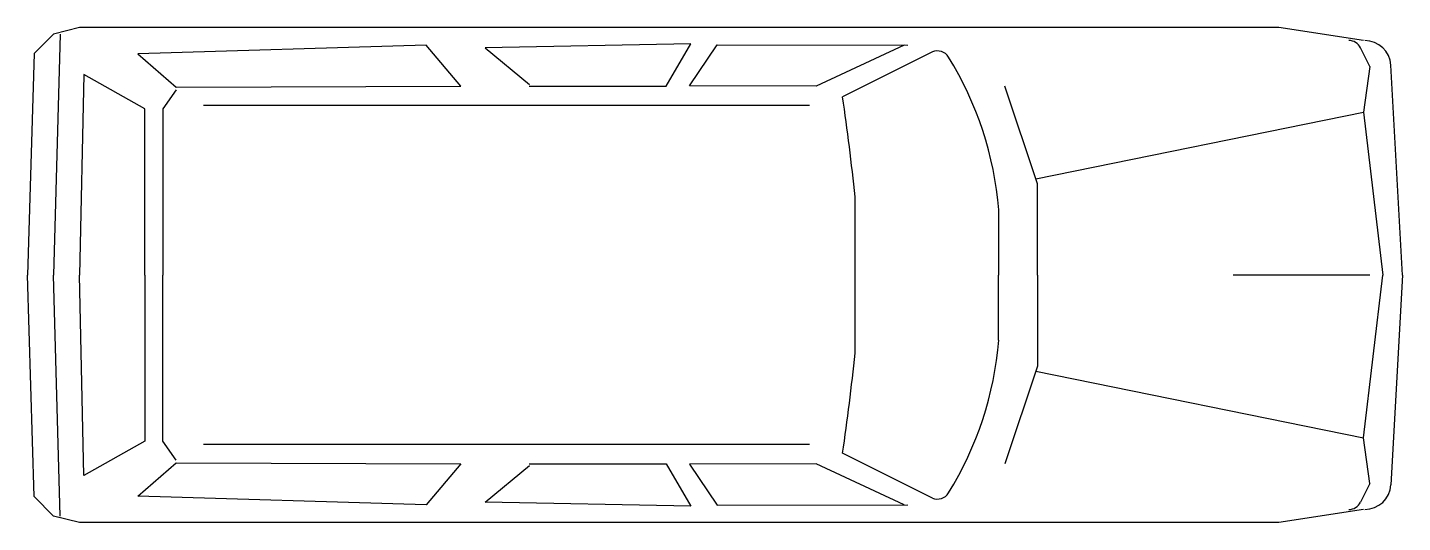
# Model space of a CAD drawing. Header units: millimetres. Extents: x -3289.91 to -3285.69, y 1892.36 to 1893.88.
import ezdxf

# ---------------------------------------------------------------- set-up
doc = ezdxf.new("R2010")
doc.units = ezdxf.units.MM
doc.header["$LTSCALE"] = 10
doc.layers.add('Veículos', color=2, linetype='Continuous')

msp = doc.modelspace()

# ---------------------------------------------------------------- linework, layer by layer
at = {"layer": 'Veículos'}
for p, q in [((-3289.8253, 1893.8642), (-3289.8853, 1893.8042)), ((-3289.7453, 1893.8842), (-3289.8253, 1893.8642)), ((-3289.8053, 1893.8642), (-3289.8253, 1893.1242)), ((-3286.0653, 1893.8842), (-3289.7453, 1893.8842)), ((-3285.8053, 1893.8442), (-3286.0653, 1893.8842)), ((-3288.6819, 1893.8301), (-3289.5666, 1893.8029)), ((-3288.5749, 1893.704), (-3288.6819, 1893.8301)), ((-3287.8699, 1893.8341), (-3288.5011, 1893.8221)), ((-3288.5011, 1893.8221), (-3288.3646, 1893.7088)), ((-3287.9453, 1893.7042), (-3287.8699, 1893.8341)), ((-3287.8737, 1893.7047), (-3287.789, 1893.8308)), ((-3287.789, 1893.8308), (-3287.2035, 1893.8302)), ((-3287.2143, 1893.8302), (-3287.4853, 1893.7042)), ((-3285.7853, 1893.7642), (-3285.8143, 1893.8221)), ((-3289.8853, 1893.8042), (-3289.9053, 1893.1242)), ((-3289.5666, 1893.8029), (-3289.4489, 1893.7005)), ((-3287.1283, 1893.8091), (-3287.4036, 1893.6715)), ((-3285.6853, 1893.1242), (-3285.7213, 1893.7684)), ((-3289.7325, 1893.7397), (-3289.7453, 1893.1242)), ((-3289.5453, 1893.634), (-3289.7325, 1893.7397)), ((-3285.7853, 1893.7642), (-3285.8053, 1893.6242)), ((-3289.449, 1893.6924), (-3289.4901, 1893.6346)), ((-3289.4489, 1893.7005), (-3288.5749, 1893.704)), ((-3288.3653, 1893.7042), (-3287.9453, 1893.7042)), ((-3287.4853, 1893.7042), (-3287.8737, 1893.7047)), ((-3286.8053, 1893.4042), (-3286.9053, 1893.7042)), ((-3287.5053, 1893.6442), (-3289.3653, 1893.6442)), ((-3289.5453, 1893.1242), (-3289.5453, 1893.634)), ((-3289.4901, 1893.6346), (-3289.4901, 1893.1242)), ((-3286.8104, 1893.4195), (-3285.8053, 1893.6242)), ((-3285.8053, 1893.6242), (-3285.7453, 1893.1242)), ((-3286.8053, 1893.1242), (-3286.8053, 1893.4042)), ((-3287.3653, 1892.8842), (-3287.3653, 1893.3642)), ((-3286.9253, 1893.3242), (-3286.9253, 1893.1242)), ((-3289.8853, 1892.4442), (-3289.9053, 1893.1242)), ((-3289.8053, 1892.3842), (-3289.8253, 1893.1242)), ((-3289.7325, 1892.5087), (-3289.7453, 1893.1242)), ((-3289.5453, 1893.1242), (-3289.5453, 1892.6144)), ((-3289.4901, 1892.6139), (-3289.4901, 1893.1242)), ((-3286.9253, 1892.9242), (-3286.9253, 1893.1242)), ((-3286.8053, 1893.1242), (-3286.8053, 1892.8442)), ((-3285.7853, 1893.1242), (-3286.2053, 1893.1242)), ((-3285.8053, 1892.6242), (-3285.7453, 1893.1242)), ((-3285.6853, 1893.1242), (-3285.7213, 1892.48)), ((-3286.8053, 1892.8442), (-3286.9053, 1892.5442)), ((-3286.8104, 1892.829), (-3285.8053, 1892.6242)), ((-3289.5453, 1892.6144), (-3289.7325, 1892.5087)), ((-3289.449, 1892.556), (-3289.4901, 1892.6139)), ((-3287.5053, 1892.6042), (-3289.3653, 1892.6042)), ((-3285.7853, 1892.4842), (-3285.8053, 1892.6242)), ((-3289.5666, 1892.4455), (-3289.4489, 1892.5479)), ((-3289.4489, 1892.5479), (-3288.5749, 1892.5444)), ((-3288.5749, 1892.5444), (-3288.6819, 1892.4183)), ((-3288.3653, 1892.5442), (-3287.9453, 1892.5442)), ((-3287.9453, 1892.5442), (-3287.8699, 1892.4143)), ((-3287.4853, 1892.5442), (-3287.8737, 1892.5438)), ((-3287.8737, 1892.5438), (-3287.789, 1892.4177)), ((-3287.2143, 1892.4182), (-3287.4853, 1892.5442)), ((-3287.1283, 1892.4393), (-3287.4036, 1892.5769)), ((-3288.5011, 1892.4263), (-3288.3646, 1892.5397)), ((-3285.7853, 1892.4842), (-3285.8143, 1892.4263)), ((-3289.8253, 1892.3842), (-3289.8853, 1892.4442)), ((-3288.6819, 1892.4183), (-3289.5666, 1892.4455)), ((-3287.8699, 1892.4143), (-3288.5011, 1892.4263)), ((-3287.789, 1892.4177), (-3287.2035, 1892.4183)), ((-3289.7453, 1892.3642), (-3289.8253, 1892.3842)), ((-3285.8053, 1892.4042), (-3286.0653, 1892.3642)), ((-3286.0653, 1892.3642), (-3289.7453, 1892.3642))]:
    msp.add_line(p, q, dxfattribs=at)
for centre, radius, start, end in [((-3287.1126, 1893.7723), 0.04, 31.5638, 113.1257), ((-3285.8501, 1893.8042), 0.04, 26.5651, 90), ((-3285.8012, 1893.7642), 0.08, 3.0128, 90), ((-3287.992, 1893.2321), 1.0721, 4.9379, 31.5638), ((-3294.9063, 1892.5814), 7.5815, 5.92644, 8.26698), ((-3287.992, 1893.0164), 1.0721, 328.4362, 355.0621), ((-3294.9063, 1893.667), 7.5815, 351.73302, 354.07356), ((-3285.8012, 1892.4842), 0.08, 270, 356.9872), ((-3287.1126, 1892.4761), 0.04, 246.8743, 328.4362), ((-3285.8501, 1892.4442), 0.04, 270, 333.4349)]:
    msp.add_arc(centre, radius, start, end, dxfattribs=at)

doc.saveas('drawing.dxf')
